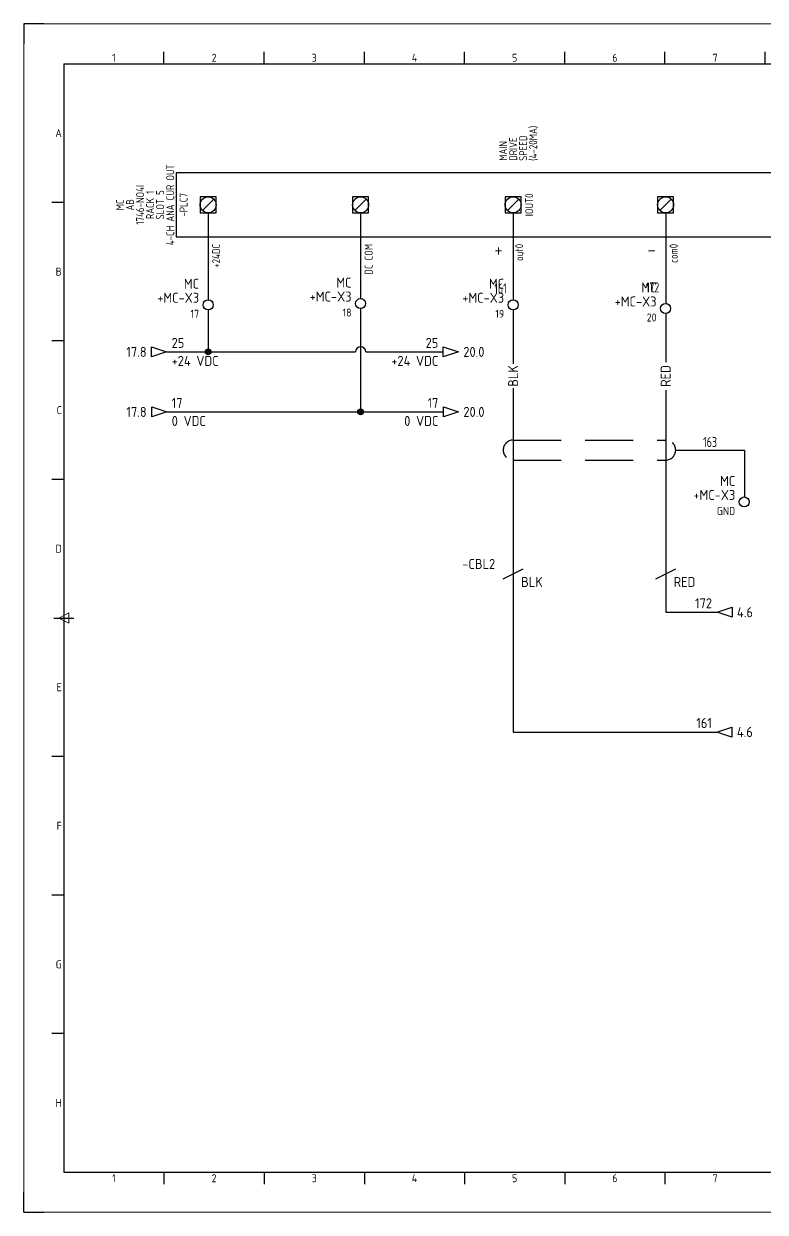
# Model space of a CAD drawing. Header units: millimetres. Extents: x 0 to 841, y 0 to 594.
# Drawn here: x 0 to 370, y 0 to 594 of the extents above; entities that cross this region are included whole.
import ezdxf
from ezdxf.enums import TextEntityAlignment as Align

# ---------------------------------------------------------------- set-up
doc = ezdxf.new("R2010")
doc.units = ezdxf.units.MM
doc.header["$LTSCALE"] = 12
doc.linetypes.add('DASHED', pattern=[0.75, 0.5, -0.25])
for name, color, linetype in [('AE_BOR', 1, 'Continuous'), ('BLK_1.0mm^2', 7, 'Continuous'), ('BLU_1.0mm^2', 5, 'Continuous'), ('DESC', 150, 'Continuous'), ('GRN_1.0mm^2', 3, 'Continuous'), ('GRN_2.5mm^2', 3, 'Continuous'), ('GRY_0.5mm^2', 9, 'Continuous'), ('LINK', 9, 'DASHED'), ('LOC', 8, 'Continuous'), ('MISC', 7, 'Continuous'), ('RED_1.0mm^2', 1, 'Continuous'), ('SYMS', 7, 'Continuous'), ('TAGS', 150, 'Continuous'), ('TERMS', 123, 'Continuous'), ('WIRENO', 72, 'Continuous'), ('WIREREF', 52, 'Continuous'), ('WIREREF_DEST', 52, 'Continuous'), ('XREF', 7, 'Continuous')]:
    doc.layers.add(name, color=color, linetype=linetype)
doc.styles.get("Standard").update_dxf_attribs({"font": 'txt.shx', "bigfont": 'gbcbig.shx'})
doc.styles.add('WD_IEC', font='isocp2.shx', dxfattribs={"width": 0.9, "height": 4, "bigfont": 'gbcbig.shx'})

# ---------------------------------------------------------------- blocks, each defined once
blk = doc.blocks.new('gb_a1')
for p, q in [((20, 574), (20, 20)), ((20, 574), (821, 574)), ((20, 20), (821, 20))]:
    blk.add_line(p, q)
at = {"layer": 'AE_BOR', "lineweight": 30}
for p, q in [((10, 594), (0, 594)), ((0, 594), (0, 584)), ((0, 0), (0, 10)), ((0, 0), (10, 0))]:
    blk.add_line(p, q, dxfattribs=at)
at = {"layer": 'AE_BOR', "color": 1, "lineweight": 15}
for p, q in [((0, 594), (841, 594)), ((0, 0), (0, 594)), ((17.5, 297), (22.5, 299.5)), ((22.5, 294.5), (17.5, 297)), ((22.5, 299.5), (22.5, 294.5)), ((841, 0), (0, 0))]:
    blk.add_line(p, q, dxfattribs=at)
at = {"layer": 'AE_BOR'}
for p, q in [((70.0625, 574), (70.0625, 580)), ((120.125, 574), (120.125, 580)), ((170.1875, 574), (170.1875, 580)), ((220.25, 574), (220.25, 580)), ((270.3125, 574), (270.3125, 580)), ((320.375, 574), (320.375, 580)), ((370.4375, 574), (370.4375, 580)), ((20, 504.75), (14, 504.75)), ((20, 435.5), (14, 435.5)), ((20, 366.25), (14, 366.25)), ((20, 227.75), (14, 227.75)), ((20, 158.5), (14, 158.5)), ((20, 89.25), (14, 89.25)), ((70.0625, 20), (70.0625, 14)), ((120.125, 20), (120.125, 14)), ((170.1875, 20), (170.1875, 14)), ((220.25, 20), (220.25, 14)), ((270.3125, 20), (270.3125, 14)), ((320.375, 20), (320.375, 14))]:
    blk.add_line(p, q, dxfattribs=at)
at = {"layer": 'AE_BOR', "color": 2, "lineweight": 30}
blk.add_line((15, 297), (25, 297), dxfattribs=at)
at = {"layer": 'AE_BOR', "style": 'WD_IEC'}
for s, p in [('1', (45.03125, 575)), ('2', (95.09375, 575)), ('3', (145.15625, 575)), ('4', (195.21875, 575)), ('5', (245.28125, 575)), ('6', (295.34375, 575)), ('7', (345.40625, 575)), ('1', (45.03125, 15)), ('2', (95.09375, 15)), ('3', (145.15625, 15)), ('4', (195.21875, 15)), ('5', (245.28125, 15)), ('6', (295.34375, 15)), ('7', (345.40625, 15))]:
    blk.add_text(s, height=4, dxfattribs=at).set_placement(p, align=Align.CENTER)
for s, p in [('A', (19, 539.375)), ('B', (19, 470.125)), ('C', (19, 400.875)), ('D', (19, 331.625)), ('E', (19, 262.375)), ('F', (19, 193.125)), ('G', (19, 123.875)), ('H', (19, 54.625))]:
    blk.add_text(s, height=4, dxfattribs=at).set_placement(p, align=Align.MIDDLE_RIGHT)
blk = doc.blocks.new('PLCIO_4641')
at = {"layer": 'SYMS', "ltscale": 4}
for p, q in [((-16, 16), (-16, -16)), ((697.8, 16), (-16, 16)), ((697.8, -16), (697.8, 16)), ((-16, -16), (697.8, -16))]:
    blk.add_line(p, q, dxfattribs=at)
at = {"layer": 'SYMS'}
for p, q in [((-4, 4), (-4, -4)), ((4, 4), (-4, 4)), ((-2.83, -2.83), (2.83, 2.83)), ((4, -4), (4, 4)), ((72.2, 4), (72.2, -4)), ((80.2, 4), (72.2, 4)), ((73.37, -2.83), (79.03, 2.83)), ((80.2, -4), (80.2, 4)), ((148.4, 4), (148.4, -4)), ((156.4, 4), (148.4, 4)), ((149.57, -2.83), (155.23, 2.83)), ((156.4, -4), (156.4, 4)), ((224.6, 4), (224.6, -4)), ((232.6, 4), (224.6, 4)), ((225.77, -2.83), (231.43, 2.83)), ((232.6, -4), (232.6, 4)), ((300.8, 4), (300.8, -4)), ((308.8, 4), (300.8, 4)), ((301.97, -2.83), (307.63, 2.83)), ((308.8, -4), (308.8, 4)), ((377, 4), (377, -4)), ((385, 4), (377, 4)), ((378.17, -2.83), (383.83, 2.83)), ((385, -4), (385, 4)), ((453.2, 4), (453.2, -4)), ((461.2, 4), (453.2, 4)), ((454.37, -2.83), (460.03, 2.83)), ((461.2, -4), (461.2, 4)), ((529.4, 4), (529.4, -4)), ((537.4, 4), (529.4, 4)), ((530.57, -2.83), (536.23, 2.83)), ((537.4, -4), (537.4, 4)), ((605.6, 4), (605.6, -4)), ((613.6, 4), (605.6, 4)), ((606.77, -2.83), (612.43, 2.83)), ((613.6, -4), (613.6, 4)), ((681.8, 4), (681.8, -4)), ((689.8, 4), (681.8, 4)), ((682.97, -2.83), (688.63, 2.83)), ((689.8, -4), (689.8, 4)), ((-4, -4), (4, -4)), ((72.2, -4), (80.2, -4)), ((148.4, -4), (156.4, -4)), ((224.6, -4), (232.6, -4)), ((300.8, -4), (308.8, -4)), ((377, -4), (385, -4)), ((453.2, -4), (461.2, -4)), ((529.4, -4), (537.4, -4)), ((605.6, -4), (613.6, -4)), ((681.8, -4), (689.8, -4))]:
    blk.add_line(p, q, dxfattribs=at)
for centre in [(0, 0), (76.2, 0), (152.4, 0), (228.6, 0), (304.8, 0), (381, 0), (457.2, 0), (533.4, 0), (609.6, 0), (685.8, 0)]:
    blk.add_circle(centre, 4, dxfattribs=at)
at = {"layer": 'SYMS', "style": 'WD_IEC', "width": 0.9}
for tag, p in [('DESCA03', (149.4, 22)), ('DESCB03', (154.4, 22)), ('DESCC03', (159.4, 22)), ('DESCD03', (164.4, 22)), ('DESCE03', (169.4, 22)), ('DESCA05', (301.8, 22)), ('DESCB05', (306.8, 22)), ('DESCC05', (311.8, 22)), ('DESCD05', (316.8, 22)), ('DESCE05', (321.8, 22)), ('DESCA07', (454.2, 22)), ('DESCB07', (459.2, 22)), ('DESCC07', (464.2, 22)), ('DESCD07', (469.2, 22)), ('DESCE07', (474.2, 22)), ('DESCA09', (606.6, 22)), ('DESCB09', (611.6, 22)), ('DESCC09', (616.6, 22)), ('DESCD09', (621.6, 22)), ('DESCE09', (626.6, 22))]:
    blk.add_attdef(tag, p, '', height=4, rotation=90, dxfattribs=at)
at = {"layer": 'SYMS', "style": 'WD_IEC'}
for tag, width, p in [('TERM01', 0.9, (-5, 0)), ('TERM02', 0.9, (70.2, 0)), ('TERM03', 0.9, (146.4, 0)), ('TERM04', 0.9, (222.6, 0)), ('TERM05', 0.9, (298.8, 0)), ('TERM06', 0.9, (375, 0)), ('TERM07', 0.9, (451.2, 0)), ('TERM08', 0.9, (527.4, 0)), ('TERM09', 0.9, (603.6, 0)), ('TERM10', 0.9, (679.8, 0)), ('INST', 0.8, (-47, 0)), ('LOC', 0.8, (-42, 0)), ('MFG', 0.8, (-37, 0)), ('CAT', 0.8, (-32, 0)), ('LINE1', 0.9, (-27, 0)), ('LINE2', 0.9, (-22, 0)), ('DESC', 0.9, (-16.95, 0)), ('TAG', 0.8, (-10.29, 0))]:
    blk.add_attdef(tag, text='', height=4, rotation=90, dxfattribs=dict(at, width=width)).set_placement(p, align=Align.CENTER)
at = {"layer": 'SYMS', "style": 'WD_IEC', "width": 0.8}
for tag, p in [('TAGA03', (158.4, 0)), ('TAGA05', (310.8, 0)), ('TAGA07', (463.2, 0)), ('TAGA09', (615.6, 0))]:
    blk.add_attdef(tag, text='', height=4, rotation=90, dxfattribs=at).set_placement(p, align=Align.TOP_CENTER)
at = {"layer": 'SYMS', "linetype": 'Continuous', "style": 'WD_IEC', "width": 0.9, "flags": 9}
blk.add_attdef('ASSYCODE', text='', height=0.64, rotation=90, dxfattribs=at).set_placement((-34.28, -7.36), align=Align.CENTER)
at = {"layer": 'SYMS', "style": 'WD_IEC', "width": 0.9, "flags": 1}
for tag, p in [('X8TERM01', (0, -4)), ('X8TERM02', (76.2, -4)), ('X8TERM03', (152.4, -4)), ('X8TERM04', (228.6, -4)), ('X8TERM05', (304.8, -4)), ('X8TERM06', (381, -4)), ('X8TERM07', (457.2, -4)), ('X8TERM08', (533.4, -4)), ('X8TERM09', (609.6, -4)), ('X8TERM10', (685.8, -4))]:
    blk.add_attdef(tag, text='', height=0.64, rotation=90, dxfattribs=at).set_placement(p, align=Align.RIGHT)
at = {"layer": 'SYMS', "style": 'WD_IEC', "width": 0.9}
for tag, p in [('TERMDESC01', (2, -6)), ('TERMDESC02', (78.2, -6)), ('TERMDESC03', (153.4, -6)), ('TERMDESC04', (230.6, -6)), ('TERMDESC05', (305.8, -6)), ('TERMDESC06', (383, -6)), ('TERMDESC07', (458.2, -6)), ('TERMDESC08', (535.4, -6)), ('TERMDESC09', (610.6, -6)), ('TERMDESC10', (687.8, -6))]:
    blk.add_attdef(tag, text='', height=4, rotation=90, dxfattribs=at).set_placement(p, align=Align.TOP_RIGHT)
blk = doc.blocks.new('VW02')
for p, q in [((-2.5, -1.25), (2.5, 1.25)), ((0, 1.25), (0, -1.25))]:
    blk.add_line(p, q)
at = {"style": 'WD_IEC', "flags": 1}
for tag, height, p in [('INST', 2.5, (-4.5, 8.25)), ('LOC', 2.5, (-4.5, 4.75)), ('XREF', 2.7, (-4.5, -3.75)), ('DESC1', 2.5, (-4.5, -7.75)), ('DESC2', 2.5, (-4.5, -11.25)), ('DESC3', 2.5, (-4.5, -14.75))]:
    blk.add_attdef(tag, text='', height=height, dxfattribs=at).set_placement(p, align=Align.RIGHT)
at = {"style": 'WD_IEC'}
blk.add_attdef('TAG2', text='', height=2.5, dxfattribs=at).set_placement((-4.5, 1.25), align=Align.RIGHT)
at = {"style": 'WD_IEC', "flags": 1}
for tag, p, height in [('X4LINK', (-1, 0), 0.32), ('X2TERM01', (0, 1.25), 0.32), ('X1LINK', (1, 0), 0.32), ('X8TERM01', (0, -1.25), 0.32), ('FAMILY', (3.06, -11.76), 1)]:
    blk.add_attdef(tag, p, '', height=height, dxfattribs=at)
at = {"style": 'WD_IEC'}
blk.add_attdef('RATING1', text='', height=2.5, dxfattribs=at).set_placement((2, -2), align=Align.MIDDLE_LEFT)
blk = doc.blocks.new('VT0_LGENERIC')
at = {"style": 'WD_IEC'}
blk.add_attdef('COLOR', text='', height=2.5, rotation=90, dxfattribs=at).set_placement((0, 0), align=Align.MIDDLE_CENTER)
at = {"style": 'WD_IEC', "flags": 1}
for tag, p, height in [('X2TERM01', (0, 4), 0.16), ('X2_TINY_DOT_DONT_REMOVE', (0, 4), 0.0001), ('X8TERM01', (0, -4), 0.16), ('X8_TINY_DOT_DONT_REMOVE', (0, -4), 0.0001)]:
    blk.add_attdef(tag, p, '', height=height, rotation=90, dxfattribs=at)
blk = doc.blocks.new('HA1S1')
blk.add_lwpolyline([(0, 1.25), (3.75, 0), (0, -1.25)], close=True)
at = {"style": 'WD_IEC'}
for tag, height, flags, p in [('WIRENO', 2.5, 8, (-1.25, 1)), ('SIGCODE', 1, 1, (5, 1.8))]:
    blk.add_attdef(tag, text='', height=height, dxfattribs=dict(at, flags=flags)).set_placement(p, align=Align.RIGHT)
at = {"style": 'WD_IEC', "flags": 1}
blk.add_attdef('X4TERM01', (0, 0), '', height=0.32, dxfattribs=at)
at = {"style": 'WD_IEC'}
blk.add_attdef('XREF', text='', height=2.5, dxfattribs=at).set_placement((5, 0), align=Align.MIDDLE_LEFT)
blk.add_attdef('DESC1', text='', height=2.5, dxfattribs=at).set_placement((-1.25, -1), align=Align.TOP_RIGHT)
blk = doc.blocks.new('VS0_11')
blk.add_line((0, 1.25), (0, -1.25))
at = {"linetype": 'DASHED'}
blk.add_arc((0, 0), 2.5, 90, 270, dxfattribs=at)
at = {"style": 'WD_IEC', "flags": 1}
for tag, p in [('X1LINKR', (0, 2.5)), ('X2TERM01', (0, 1.25)), ('X8TERM01', (0, -1.25)), ('X1LINKL', (0, -2.5))]:
    blk.add_attdef(tag, p, '', height=0.32, dxfattribs=at)
blk = doc.blocks.new('VS0_21')
blk.add_line((0, 1.25), (0, -1.25))
at = {"linetype": 'DASHED'}
blk.add_arc((0, 0), 2.5, 270, 90, dxfattribs=at)
at = {"style": 'WD_IEC', "flags": 1}
blk.add_attdef('X1TERMDESC02', text='', height=2, rotation=90, dxfattribs=at).set_placement((3.76, 0.25), align=Align.TOP_LEFT)
for tag, p in [('WD_NOTJUMPERED', (2.5, 1.79)), ('X1TERM02', (2.5, 0))]:
    blk.add_attdef(tag, p, '', height=0.32, rotation=90, dxfattribs=at)
for tag, p in [('X4LINKR', (0, 2.5)), ('X2TERM01', (0, 1.25)), ('X8TERM01', (0, -1.25)), ('X4LINKL', (0, -2.5))]:
    blk.add_attdef(tag, p, '', height=0.32, dxfattribs=at)
blk = doc.blocks.new('HA1D3')
blk.add_lwpolyline([(0, 0), (-3.75, -1.25), (-3.75, 1.25)], close=True)
at = {"style": 'WD_IEC'}
for tag, p, height, flags in [('WIRENO', (1.25, 1), 2.5, 8), ('X1TERM01', (0, 0), 0.32, 1)]:
    blk.add_attdef(tag, p, '', height=height, dxfattribs=dict(at, flags=flags))
blk.add_attdef('XREF', text='', height=2.5, dxfattribs=at).set_placement((-5, 0), align=Align.MIDDLE_RIGHT)
at = {"style": 'WD_IEC', "flags": 1}
blk.add_attdef('SIGCODE', text='', height=1, dxfattribs=at).set_placement((-2.5, 1.8), align=Align.RIGHT)
at = {"style": 'WD_IEC'}
blk.add_attdef('DESC1', text='', height=2.5, dxfattribs=at).set_placement((1.25, -1), align=Align.TOP_LEFT)
blk = doc.blocks.new('WD_WNV')
at = {"linetype": 'Continuous', "style": 'WD_IEC', "width": 0.8}
blk.add_attdef('WIRENO', text='', height=2.5, dxfattribs=at).set_placement((-1.6, 0), align=Align.MIDDLE_RIGHT)
at = {"style": 'WD_IEC', "flags": 1}
for tag, p in [('W08USER', (-1, 0.375)), ('W04USER', (-1, 0.875)), ('W05USER', (-1, 0.75)), ('W09USER', (-1, 0.25)), ('W03USER', (-1, 1)), ('W06USER', (-1, 0.625)), ('W07USER', (-1, 0.5)), ('W02USER', (-1, 1.125)), ('W01USER', (-1, 1.25)), ('W10USER', (-1, 0.125))]:
    blk.add_attdef(tag, text='', height=0.08, dxfattribs=at).set_placement(p, align=Align.CENTER)
blk = doc.blocks.new('WD_WNH')
at = {"linetype": 'Continuous', "style": 'WD_IEC', "width": 0.8}
blk.add_attdef('WIRENO', text='', height=2.5, dxfattribs=at).set_placement((0, 0.75), align=Align.CENTER)
at = {"style": 'WD_IEC', "flags": 1}
for tag, p in [('W08USER', (0, 0.375)), ('W04USER', (0, 0.875)), ('W05USER', (0, 0.75)), ('W09USER', (0, 0.25)), ('W03USER', (0, 1)), ('W06USER', (0, 0.625)), ('W07USER', (0, 0.5)), ('W02USER', (0, 1.125)), ('W01USER', (0, 1.25)), ('W10USER', (0, 0.125))]:
    blk.add_attdef(tag, text='', height=0.08, dxfattribs=at).set_placement(p, align=Align.CENTER)
blk = doc.blocks.new('HA1D1')
blk.add_lwpolyline([(0, 0), (3.75, 1.25), (3.75, -1.25)], close=True)
at = {"style": 'WD_IEC'}
for tag, height, flags, p in [('WIRENO', 2.5, 8, (-1.25, 1)), ('SIGCODE', 1, 1, (5, 1.8))]:
    blk.add_attdef(tag, text='', height=height, dxfattribs=dict(at, flags=flags)).set_placement(p, align=Align.RIGHT)
at = {"style": 'WD_IEC', "flags": 1}
blk.add_attdef('X4TERM01', (0, 0), '', height=0.32, dxfattribs=at)
at = {"style": 'WD_IEC'}
blk.add_attdef('XREF', text='', height=2.5, dxfattribs=at).set_placement((5, 0), align=Align.MIDDLE_LEFT)
blk.add_attdef('DESC1', text='', height=2.5, dxfattribs=at).set_placement((-1.25, -1), align=Align.TOP_RIGHT)
blk = doc.blocks.new('VW01')
for p, q in [((-2.5, -1.25), (2.5, 1.25)), ((0, 1.25), (0, -1.25))]:
    blk.add_line(p, q)
at = {"style": 'WD_IEC', "flags": 1}
for tag, height, p in [('INST', 2.5, (-4.5, 8.25)), ('LOC', 2.5, (-4.5, 4.75)), ('XREF', 2.7, (-4.5, -3.75)), ('DESC1', 2.5, (-4.5, -7.75)), ('DESC2', 2.5, (-4.5, -11.25)), ('DESC3', 2.5, (-4.5, -14.75))]:
    blk.add_attdef(tag, text='', height=height, dxfattribs=at).set_placement(p, align=Align.RIGHT)
at = {"style": 'WD_IEC'}
blk.add_attdef('TAG1', text='', height=2.5, dxfattribs=at).set_placement((-4.5, 1.25), align=Align.RIGHT)
at = {"style": 'WD_IEC', "flags": 1}
for tag, p, height in [('X4LINK', (-1, 0), 0.32), ('X2TERM01', (0, 1.25), 0.32), ('X1LINK', (1, 0), 0.32), ('X8TERM01', (0, -1.25), 0.32), ('MFG', (3.06, -7.26), 1), ('CAT', (3.06, -8.76), 1), ('ASSYCODE', (3.06, -10.26), 1), ('FAMILY', (3.06, -11.76), 1), ('CATDESC', (3.06, -13.26), 1)]:
    blk.add_attdef(tag, p, '', height=height, dxfattribs=at)
at = {"style": 'WD_IEC'}
blk.add_attdef('RATING1', text='', height=2.5, dxfattribs=at).set_placement((2, -2), align=Align.MIDDLE_LEFT)
blk = doc.blocks.new('wddot')
for radius in [0.72, 0.449, 0.223]:
    blk.add_circle((0, 0), radius)
blk = doc.blocks.new('VT0002')
blk.add_circle((0, 0), 1.25)
at = {"style": 'WD_IEC'}
for tag, p in [('INST', (-2.25, 7.5)), ('LOC', (-2.25, 4))]:
    blk.add_attdef(tag, text='', height=2.5, dxfattribs=at).set_placement(p, align=Align.RIGHT)
at = {"style": 'WD_IEC', "flags": 1}
for tag, p, height in [('ASSYCODE', (2.75, 10.75), 1), ('CATDESC', (2.75, 9.25), 1), ('MFG', (2.75, 7.25), 1.5), ('CAT', (2.75, 4.75), 1.5), ('X4TERM01', (-1.25, 0), 0.32), ('X4PIN01', (-1.25, 1), 0.4), ('X4TERMDESC01', (-1.25, 0.5), 0.4), ('X2TERM01', (0, 1.25), 0.32), ('X2PIN01', (0, 2.25), 0.4), ('X2TERMDESC01', (0, 1.75), 0.4), ('X8PIN01', (0, -0.25), 0.4), ('X1TERM01', (1.25, 0), 0.32), ('X1PIN01', (1.25, 1), 0.4), ('X1TERMDESC01', (1.25, 0.5), 0.4), ('X8TERM01', (0, -1.25), 0.32), ('X8TERMDESC01', (0, -0.75), 0.4), ('STRIPSEQ', (0, -3), 0.4), ('LINKTERM', (0, -2), 0.4)]:
    blk.add_attdef(tag, p, '', height=height, dxfattribs=at)
at = {"style": 'WD_IEC', "flags": 8}
for tag, height, p in [('TAGSTRIP', 2.5, (-2.25, 0.5)), ('TERM01', 2, (-2.25, -3.25))]:
    blk.add_attdef(tag, text='', height=height, dxfattribs=at).set_placement(p, align=Align.RIGHT)

msp = doc.modelspace()

# ---------------------------------------------------------------- linework, layer by layer
at = {"layer": 'BLK_1.0mm^2', "ltscale": 4}
for p, q in [((244.52, 451.04), (244.52, 423.96)), ((244.52, 411.94), (244.52, 383.44)), ((244.52, 378.44), (244.52, 321.5)), ((244.52, 316.5), (244.52, 240)), ((244.52, 240), (346.32, 240))]:
    msp.add_line(p, q, dxfattribs=at)
at = {"layer": 'BLU_1.0mm^2', "ltscale": 4}
for p, q in [((92.12, 451.04), (92.12, 430)), ((71.38, 430), (165.79, 430)), ((170.87, 430), (209.63, 430))]:
    msp.add_line(p, q, dxfattribs=at)
msp.add_arc((168.33, 430), 2.54, 0, 180, dxfattribs=at)
at = {"layer": 'GRN_1.0mm^2', "ltscale": 4}
msp.add_line((168.32, 451.66), (168.32, 400), dxfattribs=at)
at = {"layer": 'GRN_2.5mm^2'}
msp.add_line((71.41, 400), (209.66, 400), dxfattribs=at)
at = {"layer": 'GRN_2.5mm^2', "ltscale": 4}
for p, q in [((325.73, 380.94), (360.1, 380.94)), ((360.1, 380.94), (360.1, 357.5))]:
    msp.add_line(p, q, dxfattribs=at)
at = {"layer": 'GRY_0.5mm^2', "ltscale": 4}
for p, q in [((92.12, 499.5), (92.12, 456.04)), ((168.32, 499.5), (168.32, 456.66)), ((244.52, 499.5), (244.52, 456.04)), ((320.73, 499.5), (320.73, 454.19))]:
    msp.add_line(p, q, dxfattribs=at)
at = {"layer": 'LINK', "ltscale": 4}
for points in [[(244.52, 385.94), (320.73, 385.94)], [(244.52, 375.94), (320.73, 375.94)]]:
    msp.add_lwpolyline(points, dxfattribs=at)
at = {"layer": 'RED_1.0mm^2', "ltscale": 4}
for p, q in [((320.73, 449.19), (320.73, 424.95)), ((320.73, 410.95), (320.73, 383.44)), ((320.73, 378.44), (320.73, 321.5)), ((320.73, 316.5), (320.73, 299.88)), ((320.73, 299.88), (346.38, 299.88))]:
    msp.add_line(p, q, dxfattribs=at)

# ---------------------------------------------------------------- block references
msp.add_blockref('gb_a1', (0, 0))
at = {"layer": 'SYMS', "ltscale": 4}
ref = msp.add_blockref('PLCIO_4641', (92.12, 503.5), dxfattribs=at)
ref.add_attrib('TERMDESC01', '+24DC', dxfattribs={"layer": 'TERMS', "height": 4, "rotation": 90, "style": 'WD_IEC', "width": 0.9}).set_placement((94.12, 484), align=Align.TOP_RIGHT)
ref.add_attrib('LINE1', 'RACK 1', dxfattribs={"layer": 'MISC', "height": 4, "rotation": 90, "style": 'WD_IEC', "width": 0.9}).set_placement((65.12, 503.5), align=Align.CENTER)
ref.add_attrib('LINE2', 'SLOT 5', dxfattribs={"layer": 'MISC', "height": 4, "rotation": 90, "style": 'WD_IEC', "width": 0.9}).set_placement((70.12, 503.5), align=Align.CENTER)
ref.add_attrib('MFG', 'AB', dxfattribs={"layer": 'MISC', "height": 4, "rotation": 90, "style": 'WD_IEC', "width": 0.9}).set_placement((55.12, 503.5), align=Align.CENTER)
ref.add_attrib('LOC', 'MC', dxfattribs={"layer": 'LOC', "height": 4, "rotation": 90, "style": 'WD_IEC', "width": 0.9}).set_placement((50.12, 503.5), align=Align.CENTER)
ref.add_attrib('CAT', '1746-NO4I', dxfattribs={"layer": 'MISC', "height": 4, "rotation": 90, "style": 'WD_IEC', "width": 0.9}).set_placement((60.12, 503.5), align=Align.CENTER)
ref.add_attrib('DESC', '4-CH ANA CUR OUT', dxfattribs={"layer": 'DESC', "height": 4, "rotation": 90, "style": 'WD_IEC', "width": 0.9}).set_placement((75.18, 503.5), align=Align.CENTER)
ref.add_attrib('TAG', '-PLC7', dxfattribs={"layer": 'TAGS', "height": 4, "rotation": 90, "style": 'WD_IEC', "width": 0.9}).set_placement((81.84, 503.5), align=Align.CENTER)
ref.add_attrib('TERMDESC02', 'DC COM', dxfattribs={"layer": 'TERMS', "height": 4, "rotation": 90, "style": 'WD_IEC', "width": 0.9}).set_placement((170.32, 484), align=Align.TOP_RIGHT)
ref.add_attrib('TAGA03', 'IOUT0', dxfattribs={"layer": 'TAGS', "height": 4, "rotation": 90, "style": 'WD_IEC', "width": 0.9}).set_placement((250.53, 503.5), align=Align.TOP_CENTER)
ref.add_attrib('DESCA03', 'MAIN', (241.53, 525.5), dxfattribs={"layer": 'DESC', "height": 4, "rotation": 90, "style": 'WD_IEC', "width": 0.9})
ref.add_attrib('DESCB03', 'DRIVE', (246.53, 525.5), dxfattribs={"layer": 'DESC', "height": 4, "rotation": 90, "style": 'WD_IEC', "width": 0.9})
ref.add_attrib('TERMDESC03', 'out0', dxfattribs={"layer": 'TERMS', "height": 4, "rotation": 90, "style": 'WD_IEC', "width": 0.9}).set_placement((245.53, 484), align=Align.TOP_RIGHT)
ref.add_attrib('DESCC03', 'SPEED', (251.53, 525.5), dxfattribs={"layer": 'DESC', "height": 4, "rotation": 90, "style": 'WD_IEC', "width": 0.9})
ref.add_attrib('DESCD03', '(4-20MA)', (256.52, 525.5), dxfattribs={"layer": 'DESC', "height": 4, "rotation": 90, "style": 'WD_IEC', "width": 0.9})
ref.add_attrib('TERMDESC04', 'com0', dxfattribs={"layer": 'TERMS', "height": 4, "rotation": 90, "style": 'WD_IEC', "width": 0.9}).set_placement((322.73, 484), align=Align.TOP_RIGHT)
ref.add_attrib('TAGA05', 'IOUT1', dxfattribs={"layer": 'TAGS', "height": 4, "rotation": 90, "style": 'WD_IEC', "width": 0.9}).set_placement((402.93, 503.5), align=Align.TOP_CENTER)
ref.add_attrib('DESCA05', 'POWDER', (393.93, 525.5), dxfattribs={"layer": 'DESC', "height": 4, "rotation": 90, "style": 'WD_IEC', "width": 0.9})
ref.add_attrib('DESCB05', 'MOTOR', (398.93, 525.5), dxfattribs={"layer": 'DESC', "height": 4, "rotation": 90, "style": 'WD_IEC', "width": 0.9})
ref.add_attrib('TERMDESC05', 'out1', dxfattribs={"layer": 'TERMS', "height": 4, "rotation": 90, "style": 'WD_IEC', "width": 0.9}).set_placement((397.93, 484), align=Align.TOP_RIGHT)
ref.add_attrib('DESCC05', 'SPEED', (403.93, 525.5), dxfattribs={"layer": 'DESC', "height": 4, "rotation": 90, "style": 'WD_IEC', "width": 0.9})
ref.add_attrib('DESCD05', '(4-20MA)', (408.93, 525.5), dxfattribs={"layer": 'DESC', "height": 4, "rotation": 90, "style": 'WD_IEC', "width": 0.9})
ref.add_attrib('TERMDESC06', 'com1', dxfattribs={"layer": 'TERMS', "height": 4, "rotation": 90, "style": 'WD_IEC', "width": 0.9}).set_placement((475.12, 484), align=Align.TOP_RIGHT)
ref.add_attrib('TAGA07', 'IOUT2', dxfattribs={"layer": 'TAGS', "height": 4, "rotation": 90, "style": 'WD_IEC', "width": 0.9}).set_placement((555.32, 503.5), align=Align.TOP_CENTER)
ref.add_attrib('TERMDESC07', 'out2', dxfattribs={"layer": 'TERMS', "height": 4, "rotation": 90, "style": 'WD_IEC', "width": 0.9}).set_placement((550.32, 485.5), align=Align.TOP_RIGHT)
ref.add_attrib('TERMDESC08', 'com2', dxfattribs={"layer": 'TERMS', "height": 4, "rotation": 90, "style": 'WD_IEC', "width": 0.9}).set_placement((627.52, 485.5), align=Align.TOP_RIGHT)
ref.add_attrib('TAGA09', 'IOUT3', dxfattribs={"layer": 'TAGS', "height": 4, "rotation": 90, "style": 'WD_IEC', "width": 0.9}).set_placement((707.73, 503.5), align=Align.TOP_CENTER)
ref.add_attrib('TERMDESC09', 'out3', dxfattribs={"layer": 'TERMS', "height": 4, "rotation": 90, "style": 'WD_IEC', "width": 0.9}).set_placement((702.73, 485.5), align=Align.TOP_RIGHT)
ref.add_attrib('TERMDESC10', 'com3', dxfattribs={"layer": 'TERMS', "height": 4, "rotation": 90, "style": 'WD_IEC', "width": 0.9}).set_placement((779.93, 485.5), align=Align.TOP_RIGHT)
at = {"layer": 'SYMS'}
ref = msp.add_blockref('VT0002', (92.12, 453.54), dxfattribs=dict(at, xscale=2, yscale=2, zscale=2))
ref.add_attrib('TAGSTRIP', '+MC-X3', dxfattribs={"layer": 'TAGS', "height": 5, "style": 'WD_IEC', "flags": 8}).set_placement((87.62, 454.54), align=Align.RIGHT)
ref.add_attrib('LOC', 'MC', dxfattribs={"layer": 'LOC', "height": 5, "style": 'WD_IEC'}).set_placement((87.62, 461.54), align=Align.RIGHT)
ref.add_attrib('TERM01', '17', dxfattribs={"layer": 'TERMS', "height": 4, "style": 'WD_IEC', "flags": 8}).set_placement((87.62, 447.04), align=Align.RIGHT)
ref = msp.add_blockref('VT0002', (168.27, 454.16), dxfattribs=dict(at, xscale=2, yscale=2, zscale=2))
ref.add_attrib('TAGSTRIP', '+MC-X3', dxfattribs={"layer": 'TAGS', "height": 5, "style": 'WD_IEC', "flags": 8}).set_placement((163.77, 455.16), align=Align.RIGHT)
ref.add_attrib('LOC', 'MC', dxfattribs={"layer": 'LOC', "height": 5, "style": 'WD_IEC'}).set_placement((163.77, 462.16), align=Align.RIGHT)
ref.add_attrib('TERM01', '18', dxfattribs={"layer": 'TERMS', "height": 4, "style": 'WD_IEC', "flags": 8}).set_placement((163.77, 447.66), align=Align.RIGHT)
ref = msp.add_blockref('VT0002', (244.52, 453.54), dxfattribs=dict(at, xscale=2, yscale=2, zscale=2))
ref.add_attrib('TAGSTRIP', '+MC-X3', dxfattribs={"layer": 'TAGS', "height": 5, "style": 'WD_IEC', "flags": 8}).set_placement((240.03, 454.54), align=Align.RIGHT)
ref.add_attrib('LOC', 'MC', dxfattribs={"layer": 'LOC', "height": 5, "style": 'WD_IEC'}).set_placement((240.03, 461.54), align=Align.RIGHT)
ref.add_attrib('TERM01', '19', dxfattribs={"layer": 'TERMS', "height": 4, "style": 'WD_IEC', "flags": 8}).set_placement((240.03, 447.04), align=Align.RIGHT)
ref = msp.add_blockref('VT0002', (320.68, 451.69), dxfattribs=dict(at, xscale=2, yscale=2, zscale=2))
ref.add_attrib('TAGSTRIP', '+MC-X3', dxfattribs={"layer": 'TAGS', "height": 5, "style": 'WD_IEC', "flags": 8}).set_placement((316.18, 452.69), align=Align.RIGHT)
ref.add_attrib('LOC', 'MC', dxfattribs={"layer": 'LOC', "height": 5, "style": 'WD_IEC'}).set_placement((316.18, 459.69), align=Align.RIGHT)
ref.add_attrib('TERM01', '20', dxfattribs={"layer": 'TERMS', "height": 4, "style": 'WD_IEC', "flags": 8}).set_placement((316.18, 445.19), align=Align.RIGHT)
at = {"layer": 'SYMS', "ltscale": 4}
ref = msp.add_blockref('HA1D3', (71.38, 430), dxfattribs=dict(at, xscale=2, yscale=2, zscale=2))
ref.add_attrib('WIRENO', '25', (73.88, 432), dxfattribs={"layer": 'WIREREF_DEST', "height": 5, "style": 'WD_IEC', "flags": 8})
ref.add_attrib('DESC1', '+24 VDC', dxfattribs={"layer": 'DESC', "height": 5, "style": 'WD_IEC'}).set_placement((73.88, 428), align=Align.TOP_LEFT)
ref.add_attrib('XREF', '17.8', dxfattribs={"layer": 'XREF', "height": 5, "style": 'WD_IEC'}).set_placement((61.38, 430), align=Align.MIDDLE_RIGHT)
ref = msp.add_blockref('HA1S1', (209.63, 430), dxfattribs=dict(at, xscale=2, yscale=2, zscale=2))
ref.add_attrib('WIRENO', '25', dxfattribs={"layer": 'WIREREF', "height": 5, "style": 'WD_IEC', "flags": 8}).set_placement((207.13, 432), align=Align.RIGHT)
ref.add_attrib('DESC1', '+24 VDC', dxfattribs={"layer": 'DESC', "height": 5, "style": 'WD_IEC'}).set_placement((207.13, 428), align=Align.TOP_RIGHT)
ref.add_attrib('XREF', '20.0', dxfattribs={"layer": 'XREF', "height": 5, "style": 'WD_IEC'}).set_placement((219.63, 430), align=Align.MIDDLE_LEFT)
at = {"layer": 'SYMS', "xscale": 2, "yscale": 2, "zscale": 2}
for p in [(92.12, 430), (168.32, 400)]:
    msp.add_blockref('wddot', p, dxfattribs=at)
at = {"layer": 'SYMS', "ltscale": 4}
ref = msp.add_blockref('VT0_LGENERIC', (244.52, 417.95), dxfattribs=dict(at, xscale=2, yscale=2, zscale=2))
ref.add_attrib('COLOR', 'BLK', dxfattribs={"layer": 'MISC', "height": 5, "rotation": 90, "style": 'WD_IEC'}).set_placement((244.52, 417.95), align=Align.MIDDLE_CENTER)
ref = msp.add_blockref('VT0_LGENERIC', (320.73, 417.95), dxfattribs=dict(at, xscale=2, yscale=2, zscale=2))
ref.add_attrib('COLOR', 'RED', dxfattribs={"layer": 'MISC', "height": 5, "rotation": 90, "style": 'WD_IEC'}).set_placement((320.73, 417.95), align=Align.MIDDLE_CENTER)
ref = msp.add_blockref('HA1D3', (71.41, 400), dxfattribs=dict(at, xscale=2, yscale=2, zscale=2))
ref.add_attrib('WIRENO', '17', (73.91, 402), dxfattribs={"layer": 'WIREREF_DEST', "height": 5, "style": 'WD_IEC', "flags": 8})
ref.add_attrib('DESC1', '0 VDC', dxfattribs={"layer": 'DESC', "height": 5, "style": 'WD_IEC'}).set_placement((73.91, 398), align=Align.TOP_LEFT)
ref.add_attrib('XREF', '17.8', dxfattribs={"layer": 'XREF', "height": 5, "style": 'WD_IEC'}).set_placement((61.41, 400), align=Align.MIDDLE_RIGHT)
ref = msp.add_blockref('HA1S1', (209.66, 400), dxfattribs=dict(at, xscale=2, yscale=2, zscale=2))
ref.add_attrib('WIRENO', '17', dxfattribs={"layer": 'WIREREF', "height": 5, "style": 'WD_IEC', "flags": 8}).set_placement((207.16, 402), align=Align.RIGHT)
ref.add_attrib('DESC1', '0 VDC', dxfattribs={"layer": 'DESC', "height": 5, "style": 'WD_IEC'}).set_placement((207.16, 398), align=Align.TOP_RIGHT)
ref.add_attrib('XREF', '20.0', dxfattribs={"layer": 'XREF', "height": 5, "style": 'WD_IEC'}).set_placement((219.66, 400), align=Align.MIDDLE_LEFT)
at = {"layer": 'SYMS', "ltscale": 4, "xscale": 2, "yscale": 2, "zscale": 2}
for name, p in [('VS0_11', (244.52, 380.94)), ('VS0_21', (320.73, 380.94))]:
    msp.add_blockref(name, p, dxfattribs=at)
at = {"layer": 'SYMS'}
ref = msp.add_blockref('VT0002', (360, 355), dxfattribs=dict(at, xscale=2, yscale=2, zscale=2))
ref.add_attrib('TAGSTRIP', '+MC-X3', dxfattribs={"layer": 'TAGS', "height": 5, "style": 'WD_IEC', "flags": 8}).set_placement((355.5, 356), align=Align.RIGHT)
ref.add_attrib('LOC', 'MC', dxfattribs={"layer": 'LOC', "height": 5, "style": 'WD_IEC'}).set_placement((355.5, 363), align=Align.RIGHT)
ref.add_attrib('TERM01', 'GND', dxfattribs={"layer": 'TERMS', "height": 4, "style": 'WD_IEC', "flags": 8}).set_placement((355.5, 348.5), align=Align.RIGHT)
at = {"layer": 'SYMS', "ltscale": 4}
ref = msp.add_blockref('VW01', (244.52, 319), dxfattribs=dict(at, xscale=2, yscale=2, zscale=2))
ref.add_attrib('TAG1', '-CBL2', dxfattribs={"layer": 'TAGS', "height": 5, "style": 'WD_IEC'}).set_placement((235.53, 321.5), align=Align.RIGHT)
ref.add_attrib('RATING1', 'BLK', dxfattribs={"layer": 'MISC', "height": 5, "style": 'WD_IEC'}).set_placement((248.52, 315), align=Align.MIDDLE_LEFT)
ref = msp.add_blockref('VW02', (320.73, 319), dxfattribs=dict(at, xscale=2, yscale=2, zscale=2))
ref.add_attrib('RATING1', 'RED', dxfattribs={"layer": 'MISC', "height": 5, "style": 'WD_IEC'}).set_placement((324.73, 315), align=Align.MIDDLE_LEFT)
ref = msp.add_blockref('HA1D1', (346.38, 299.88), dxfattribs=dict(at, xscale=2, yscale=2, zscale=2))
ref.add_attrib('WIRENO', '172', dxfattribs={"layer": 'WIREREF_DEST', "height": 5, "style": 'WD_IEC', "flags": 8}).set_placement((343.88, 301.88), align=Align.RIGHT)
ref.add_attrib('XREF', '4.6', dxfattribs={"layer": 'XREF', "height": 5, "style": 'WD_IEC'}).set_placement((356.38, 299.88), align=Align.MIDDLE_LEFT)
ref = msp.add_blockref('HA1D1', (346.32, 240), dxfattribs=dict(at, xscale=2, yscale=2, zscale=2))
ref.add_attrib('WIRENO', '161', dxfattribs={"layer": 'WIREREF_DEST', "height": 5, "style": 'WD_IEC', "flags": 8}).set_placement((343.82, 242), align=Align.RIGHT)
ref.add_attrib('XREF', '4.6', dxfattribs={"layer": 'XREF', "height": 5, "style": 'WD_IEC'}).set_placement((356.32, 240), align=Align.MIDDLE_LEFT)
at = {"layer": 'WIRENO', "ltscale": 4}
ref = msp.add_blockref('WD_WNV', (244.52, 461.73), dxfattribs=dict(at, xscale=2, yscale=2, zscale=2))
ref.add_attrib('WIRENO', '161', dxfattribs={"linetype": 'Continuous', "height": 5, "style": 'WD_IEC', "width": 0.8}).set_placement((241.32, 461.73), align=Align.MIDDLE_RIGHT)
ref = msp.add_blockref('WD_WNV', (320.73, 462.22), dxfattribs=dict(at, xscale=2, yscale=2, zscale=2))
ref.add_attrib('WIRENO', '172', dxfattribs={"linetype": 'Continuous', "height": 5, "style": 'WD_IEC', "width": 0.8}).set_placement((317.53, 462.22), align=Align.MIDDLE_RIGHT)
ref = msp.add_blockref('WD_WNH', (342.91, 380.94), dxfattribs=dict(at, xscale=2, yscale=2, zscale=2))
ref.add_attrib('WIRENO', '163', dxfattribs={"linetype": 'Continuous', "height": 5, "style": 'WD_IEC', "width": 0.8}).set_placement((342.91, 382.44), align=Align.CENTER)

# ---------------------------------------------------------------- texts
at = {"layer": 'SYMS', "ltscale": 4}
for s, p in [('+', (235, 478.75)), ('-', (311.5, 478.75))]:
    msp.add_text(s, height=4, dxfattribs=at).set_placement(p)

doc.saveas('drawing.dxf')
